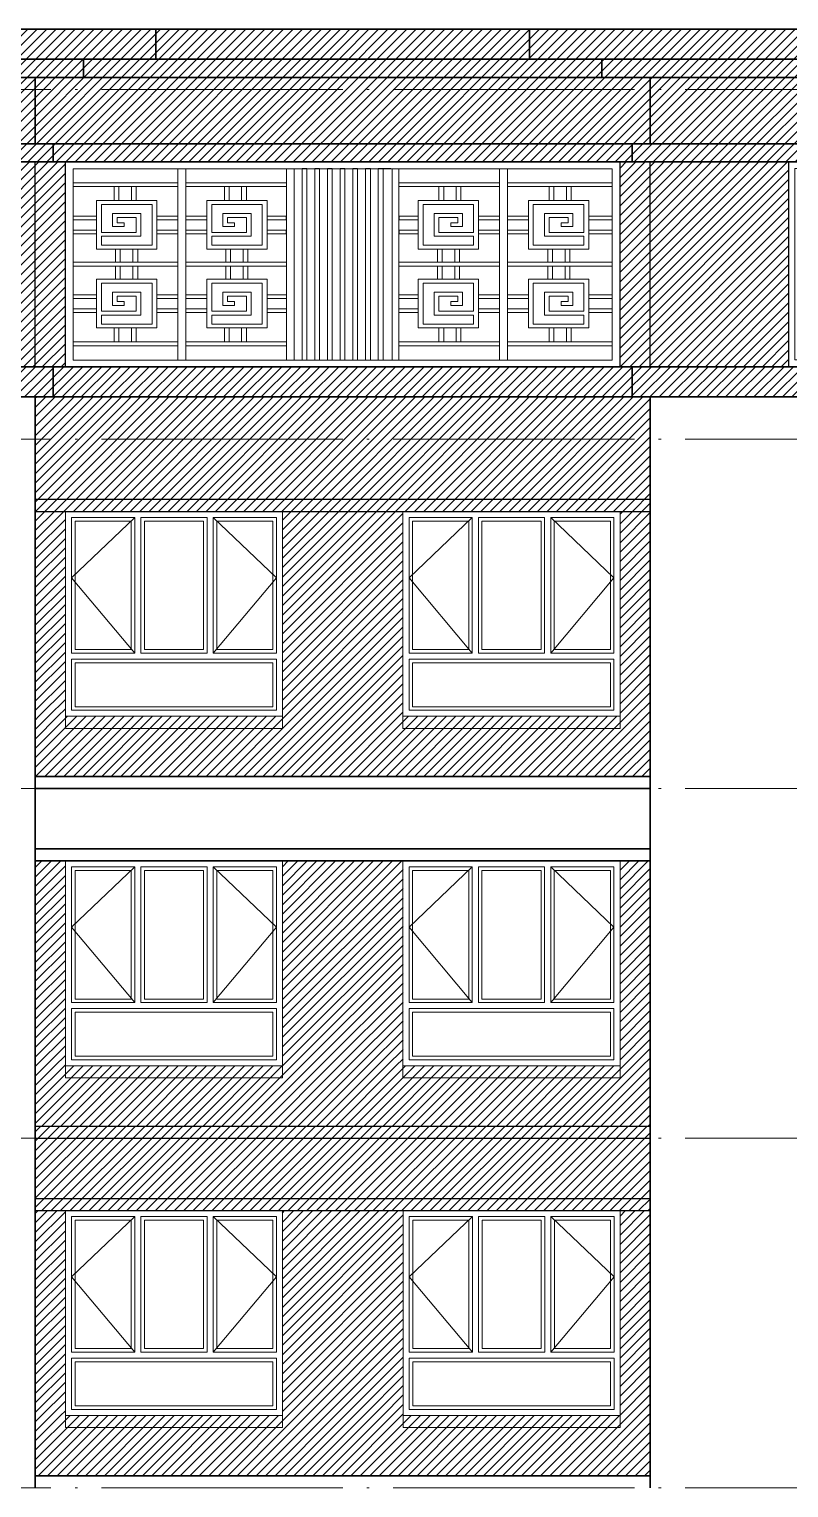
# Model space of a CAD drawing. Extents: x -518115 to 1124316, y -209821 to 1628073.
# Drawn here: x 850317 to 856617, y 137949 to 150049 of the extents above; entities that cross this region are included whole.
import ezdxf

# ---------------------------------------------------------------- set-up
doc = ezdxf.new("R2010")
doc.units = 0
doc.header["$LTSCALE"] = 1000
doc.header["$MEASUREMENT"] = 0
doc.linetypes.add('DOTE', pattern=[2.42, 2, -0.2, 0.02, -0.2])
doc.layers.add('3-剖面填充（细）', color=250, linetype='Continuous')
for name, color, linetype, lineweight in [('DOTE', 19, 'DOTE', 9), ('WINDOW', 144, 'Continuous', 15), ('立面-中轮廓线', 213, 'Continuous', 35), ('立面-普通轮廓', 7, 'Continuous', 18), ('立面-窗开启线', 250, 'Continuous', 13)]:
    doc.layers.add(name, color=color, linetype=linetype, lineweight=lineweight)
pattern_1 = [(45, (426650, 102372.64), (-39.2886205, 39.2886205), [])]
pattern_2 = [(45, (406900, 103772.64), (-39.2886205, 39.2886205), [])]
pattern_3 = [(45, (407300, 91072.64), (-39.2886205, 39.2886205), [])]
pattern_4 = [(45, (407300, 93972.64), (-39.2886205, 39.2886205), [])]
pattern_5 = [(45, (0, 0), (-39.2886205, 39.2886205), [])]

# ---------------------------------------------------------------- blocks, each defined once
blk = doc.blocks.new('A$C2CC04333')
at = {"layer": '立面-窗开启线', "color": 36, "ltscale": 0.5, "true_color": 0x88471b}
for p, q in [((0, -1700), (0, 0)), ((0, 0), (4650, 0)), ((4599, -57), (51, -57)), ((51, -57), (51, -1643)), ((91, -1643), (91, -57)), ((142, -57), (142, -1643)), ((173, -1643), (173, -57)), ((224, -57), (224, -1643)), ((255, -1643), (255, -57)), ((306, -57), (306, -1643)), ((337, -1643), (337, -57)), ((388, -57), (388, -1643)), ((419, -1643), (419, -57)), ((470, -57), (470, -1643)), ((501, -1643), (501, -57)), ((552, -57), (552, -1643)), ((598, -57), (598, -1643)), ((650, -1643), (650, -57)), ((1264, -112), (650, -112)), ((1264, -57), (1264, -1641)), ((1316, -1641), (1316, -57)), ((1930, -112), (1316, -112)), ((1930, -57), (1930, -1643)), ((1982, -1643), (1982, -57)), ((2047, -57), (2047, -1643)), ((2078, -1643), (2078, -57)), ((2129, -57), (2129, -1643)), ((2160, -1643), (2160, -57)), ((2210, -57), (2210, -1643)), ((2242, -1643), (2242, -57)), ((2292, -57), (2292, -1643)), ((2324, -1643), (2324, -57)), ((2374, -57), (2374, -1643)), ((2406, -1643), (2406, -57)), ((2456, -57), (2456, -1643)), ((2488, -1643), (2488, -57)), ((2538, -57), (2538, -1643)), ((2570, -1643), (2570, -57)), ((2620, -57), (2620, -1643)), ((2652, -1643), (2652, -57)), ((2718, -57), (2718, -1643)), ((2770, -1643), (2770, -57)), ((3384, -112), (2770, -112)), ((3384, -57), (3384, -1641)), ((3436, -1641), (3436, -57)), ((4050, -112), (3436, -112)), ((4050, -57), (4050, -1643)), ((4098, -57), (4098, -1643)), ((4149, -1643), (4149, -57)), ((4180, -57), (4180, -1643)), ((4231, -1643), (4231, -57)), ((4262, -57), (4262, -1643)), ((4313, -1643), (4313, -57)), ((4344, -57), (4344, -1643)), ((4395, -1643), (4395, -57)), ((4426, -57), (4426, -1643)), ((4477, -1643), (4477, -57)), ((4508, -57), (4508, -1643)), ((4559, -1643), (4559, -57)), ((4599, -57), (4599, -1643)), ((4650, -1700), (4650, 0)), ((650, -146), (1264, -146)), ((876, -271), (876, -146)), ((907, -146), (907, -271)), ((988, -271), (988, -146)), ((1018, -146), (1018, -271)), ((1316, -146), (1930, -146)), ((1540, -271), (1540, -146)), ((1571, -146), (1571, -271)), ((1652, -271), (1652, -146)), ((1682, -146), (1682, -271)), ((2770, -146), (3384, -146)), ((2996, -271), (2996, -146)), ((3027, -146), (3027, -271)), ((3108, -271), (3108, -146)), ((3138, -146), (3138, -271)), ((3436, -146), (4050, -146)), ((3660, -271), (3660, -146)), ((3691, -146), (3691, -271)), ((3772, -271), (3772, -146)), ((3802, -146), (3802, -271)), ((1152, -271), (763, -271)), ((763, -271), (763, -704)), ((794, -555), (794, -306)), ((1121, -306), (794, -306)), ((1121, -669), (1121, -306)), ((1152, -704), (1152, -271)), ((1816, -271), (1427, -271)), ((1427, -271), (1427, -704)), ((1458, -555), (1458, -306)), ((1785, -306), (1458, -306)), ((1785, -669), (1785, -306)), ((1816, -704), (1816, -271)), ((3272, -271), (2883, -271)), ((2883, -271), (2883, -704)), ((2914, -555), (2914, -306)), ((3241, -306), (2914, -306)), ((3241, -669), (3241, -306)), ((3272, -704), (3272, -271)), ((3936, -271), (3547, -271)), ((3547, -271), (3547, -704)), ((3578, -555), (3578, -306)), ((3905, -306), (3578, -306)), ((3905, -669), (3905, -306)), ((3936, -704), (3936, -271)), ((763, -408), (650, -408)), ((650, -443), (763, -443)), ((1049, -386), (866, -386)), ((866, -503), (866, -386)), ((1018, -420), (896, -420)), ((896, -468), (896, -420)), ((941, -468), (896, -468)), ((941, -503), (941, -468)), ((1018, -555), (1018, -420)), ((1049, -589), (1049, -386)), ((1151, -443), (1151, -408)), ((1151, -408), (1264, -408)), ((1264, -443), (1151, -443)), ((1427, -408), (1316, -408)), ((1316, -443), (1427, -443)), ((1713, -386), (1530, -386)), ((1530, -503), (1530, -386)), ((1682, -420), (1560, -420)), ((1560, -468), (1560, -420)), ((1605, -468), (1560, -468)), ((1605, -503), (1605, -468)), ((1682, -555), (1682, -420)), ((1713, -589), (1713, -386)), ((1815, -443), (1815, -408)), ((1815, -408), (1928, -408)), ((1928, -443), (1815, -443)), ((1928, -408), (1928, -443)), ((2883, -408), (2770, -408)), ((2770, -443), (2883, -443)), ((3169, -386), (2986, -386)), ((2986, -503), (2986, -386)), ((3138, -420), (3016, -420)), ((3016, -468), (3016, -420)), ((3061, -468), (3016, -468)), ((3061, -503), (3061, -468)), ((3138, -555), (3138, -420)), ((3169, -589), (3169, -386)), ((3271, -443), (3271, -408)), ((3271, -408), (3384, -408)), ((3384, -443), (3271, -443)), ((3547, -408), (3436, -408)), ((3436, -443), (3547, -443)), ((3833, -386), (3650, -386)), ((3650, -503), (3650, -386)), ((3802, -420), (3680, -420)), ((3680, -468), (3680, -420)), ((3725, -468), (3680, -468)), ((3725, -503), (3725, -468)), ((3802, -555), (3802, -420)), ((3833, -589), (3833, -386)), ((3935, -443), (3935, -408)), ((3935, -408), (4048, -408)), ((4048, -443), (3935, -443)), ((4048, -408), (4048, -443)), ((763, -533), (650, -533)), ((650, -567), (763, -567)), ((1018, -555), (794, -555)), ((1049, -589), (794, -589)), ((794, -669), (794, -589)), ((941, -503), (866, -503)), ((1151, -567), (1151, -533)), ((1151, -533), (1264, -533)), ((1264, -567), (1151, -567)), ((1427, -533), (1316, -533)), ((1316, -567), (1427, -567)), ((1682, -555), (1458, -555)), ((1713, -589), (1458, -589)), ((1458, -669), (1458, -589)), ((1605, -503), (1530, -503)), ((1815, -567), (1815, -533)), ((1815, -533), (1928, -533)), ((1928, -567), (1815, -567)), ((1928, -533), (1928, -567)), ((2883, -533), (2770, -533)), ((2770, -567), (2883, -567)), ((3138, -555), (2914, -555)), ((3169, -589), (2914, -589)), ((2914, -669), (2914, -589)), ((3061, -503), (2986, -503)), ((3271, -567), (3271, -533)), ((3271, -533), (3384, -533)), ((3384, -567), (3271, -567)), ((3547, -533), (3436, -533)), ((3436, -567), (3547, -567)), ((3802, -555), (3578, -555)), ((3833, -589), (3578, -589)), ((3578, -669), (3578, -589)), ((3725, -503), (3650, -503)), ((3935, -567), (3935, -533)), ((3935, -533), (4048, -533)), ((4048, -567), (3935, -567)), ((4048, -533), (4048, -567)), ((763, -704), (1152, -704)), ((1121, -669), (794, -669)), ((885, -704), (885, -832)), ((915, -832), (915, -704)), ((997, -704), (997, -832)), ((1028, -832), (1028, -704)), ((1427, -704), (1816, -704)), ((1785, -669), (1458, -669)), ((1549, -704), (1549, -832)), ((1579, -832), (1579, -704)), ((1661, -704), (1661, -832)), ((1692, -832), (1692, -704)), ((2883, -704), (3272, -704)), ((3241, -669), (2914, -669)), ((3005, -704), (3005, -832)), ((3035, -832), (3035, -704)), ((3117, -704), (3117, -832)), ((3148, -832), (3148, -704)), ((3547, -704), (3936, -704)), ((3905, -669), (3578, -669)), ((3669, -704), (3669, -832)), ((3699, -832), (3699, -704)), ((3781, -704), (3781, -832)), ((3812, -832), (3812, -704)), ((1264, -832), (650, -832)), ((1930, -832), (1316, -832)), ((3384, -832), (2770, -832)), ((4050, -832), (3436, -832)), ((650, -864), (1264, -864)), ((885, -996), (885, -867)), ((915, -867), (915, -996)), ((997, -996), (997, -867)), ((1028, -867), (1028, -996)), ((1316, -864), (1930, -864)), ((1549, -996), (1549, -867)), ((1579, -867), (1579, -996)), ((1661, -996), (1661, -867)), ((1692, -867), (1692, -996)), ((2770, -864), (3384, -864)), ((3005, -996), (3005, -867)), ((3035, -867), (3035, -996)), ((3117, -996), (3117, -867)), ((3148, -867), (3148, -996)), ((3436, -864), (4050, -864)), ((3669, -996), (3669, -867)), ((3699, -867), (3699, -996)), ((3781, -996), (3781, -867)), ((3812, -867), (3812, -996)), ((1152, -996), (763, -996)), ((763, -996), (763, -1428)), ((794, -1279), (794, -1030)), ((1121, -1030), (794, -1030)), ((1121, -1394), (1121, -1030)), ((1152, -1428), (1152, -996)), ((1816, -996), (1427, -996)), ((1427, -996), (1427, -1428)), ((1458, -1279), (1458, -1030)), ((1785, -1030), (1458, -1030)), ((1785, -1394), (1785, -1030)), ((1816, -1428), (1816, -996)), ((3272, -996), (2883, -996)), ((2883, -996), (2883, -1428)), ((2914, -1279), (2914, -1030)), ((3241, -1030), (2914, -1030)), ((3241, -1394), (3241, -1030)), ((3272, -1428), (3272, -996)), ((3936, -996), (3547, -996)), ((3547, -996), (3547, -1428)), ((3578, -1279), (3578, -1030)), ((3905, -1030), (3578, -1030)), ((3905, -1394), (3905, -1030)), ((3936, -1428), (3936, -996)), ((650, -1132), (763, -1132)), ((763, -1166), (650, -1166)), ((1049, -1110), (866, -1110)), ((866, -1228), (866, -1110)), ((1018, -1145), (896, -1145)), ((896, -1193), (896, -1145)), ((941, -1193), (896, -1193)), ((941, -1228), (941, -1193)), ((1018, -1279), (1018, -1145)), ((1049, -1314), (1049, -1110)), ((1264, -1132), (1151, -1132)), ((1151, -1167), (1151, -1133)), ((1151, -1166), (1264, -1166)), ((1316, -1132), (1427, -1132)), ((1427, -1166), (1316, -1166)), ((1713, -1110), (1530, -1110)), ((1530, -1228), (1530, -1110)), ((1682, -1145), (1560, -1145)), ((1560, -1193), (1560, -1145)), ((1605, -1193), (1560, -1193)), ((1605, -1228), (1605, -1193)), ((1682, -1279), (1682, -1145)), ((1713, -1314), (1713, -1110)), ((1928, -1132), (1815, -1132)), ((1815, -1167), (1815, -1133)), ((1815, -1166), (1928, -1166)), ((1928, -1166), (1928, -1132)), ((2770, -1132), (2883, -1132)), ((2883, -1166), (2770, -1166)), ((3169, -1110), (2986, -1110)), ((2986, -1228), (2986, -1110)), ((3138, -1145), (3016, -1145)), ((3016, -1193), (3016, -1145)), ((3061, -1193), (3016, -1193)), ((3061, -1228), (3061, -1193)), ((3138, -1279), (3138, -1145)), ((3169, -1314), (3169, -1110)), ((3384, -1132), (3271, -1132)), ((3271, -1167), (3271, -1133)), ((3271, -1166), (3384, -1166)), ((3436, -1132), (3547, -1132)), ((3547, -1166), (3436, -1166)), ((3833, -1110), (3650, -1110)), ((3650, -1228), (3650, -1110)), ((3802, -1145), (3680, -1145)), ((3680, -1193), (3680, -1145)), ((3725, -1193), (3680, -1193)), ((3725, -1228), (3725, -1193)), ((3802, -1279), (3802, -1145)), ((3833, -1314), (3833, -1110)), ((4048, -1132), (3935, -1132)), ((3935, -1167), (3935, -1133)), ((3935, -1166), (4048, -1166)), ((4048, -1166), (4048, -1132)), ((650, -1257), (763, -1257)), ((763, -1291), (650, -1291)), ((1018, -1279), (794, -1279)), ((1049, -1314), (794, -1314)), ((794, -1394), (794, -1314)), ((941, -1228), (866, -1228)), ((1264, -1257), (1151, -1257)), ((1151, -1292), (1151, -1258)), ((1151, -1291), (1264, -1291)), ((1316, -1257), (1427, -1257)), ((1427, -1291), (1316, -1291)), ((1682, -1279), (1458, -1279)), ((1713, -1314), (1458, -1314)), ((1458, -1394), (1458, -1314)), ((1605, -1228), (1530, -1228)), ((1928, -1257), (1815, -1257)), ((1815, -1292), (1815, -1258)), ((1815, -1291), (1928, -1291)), ((1928, -1291), (1928, -1257)), ((2770, -1257), (2883, -1257)), ((2883, -1291), (2770, -1291)), ((3138, -1279), (2914, -1279)), ((3169, -1314), (2914, -1314)), ((2914, -1394), (2914, -1314)), ((3061, -1228), (2986, -1228)), ((3384, -1257), (3271, -1257)), ((3271, -1292), (3271, -1258)), ((3271, -1291), (3384, -1291)), ((3436, -1257), (3547, -1257)), ((3547, -1291), (3436, -1291)), ((3802, -1279), (3578, -1279)), ((3833, -1314), (3578, -1314)), ((3578, -1394), (3578, -1314)), ((3725, -1228), (3650, -1228)), ((4048, -1257), (3935, -1257)), ((3935, -1292), (3935, -1258)), ((3935, -1291), (4048, -1291)), ((4048, -1291), (4048, -1257)), ((763, -1428), (1152, -1428)), ((1121, -1394), (794, -1394)), ((876, -1428), (876, -1554)), ((907, -1554), (907, -1428)), ((988, -1428), (988, -1554)), ((1018, -1554), (1018, -1428)), ((1427, -1428), (1816, -1428)), ((1785, -1394), (1458, -1394)), ((1540, -1428), (1540, -1554)), ((1571, -1554), (1571, -1428)), ((1652, -1428), (1652, -1554)), ((1682, -1554), (1682, -1428)), ((2883, -1428), (3272, -1428)), ((3241, -1394), (2914, -1394)), ((2996, -1428), (2996, -1554)), ((3027, -1554), (3027, -1428)), ((3108, -1428), (3108, -1554)), ((3138, -1554), (3138, -1428)), ((3547, -1428), (3936, -1428)), ((3905, -1394), (3578, -1394)), ((3660, -1428), (3660, -1554)), ((3691, -1554), (3691, -1428)), ((3772, -1428), (3772, -1554)), ((3802, -1554), (3802, -1428)), ((650, -1554), (1264, -1554)), ((1316, -1554), (1930, -1554)), ((2770, -1554), (3384, -1554)), ((3436, -1554), (4050, -1554)), ((4599, -1643), (51, -1643)), ((1264, -1588), (650, -1588)), ((1930, -1588), (1316, -1588)), ((3384, -1588), (2770, -1588)), ((4050, -1588), (3436, -1588)), ((0, -1700), (4650, -1700))]:
    blk.add_line(p, q, dxfattribs=at)
blk = doc.blocks.new('FDSFSCSD')
blk.add_blockref('A$C2CC04333', (398255, 57876))
blk = doc.blocks.new('A$C6BC36758')
at = {"layer": 'WINDOW'}
for points in [[(-1750, 1650), (-1225, 1650), (-1225, 525), (-1750, 525)], [(-1175, 1650), (-625, 1650), (-625, 525), (-1175, 525)], [(-50, 1650), (-575, 1650), (-575, 525), (-50, 525)], [(-1750, 475), (-50, 475), (-50, 50), (-1750, 50)]]:
    blk.add_lwpolyline(points, close=True, dxfattribs=at)
at = {"layer": 'WINDOW', "color": 250}
for points in [[(-1720, 1620), (-1255, 1620), (-1255, 555), (-1720, 555)], [(-1145, 1620), (-655, 1620), (-655, 555), (-1145, 555)], [(-80, 1620), (-545, 1620), (-545, 555), (-80, 555)], [(-1720, 445), (-80, 445), (-80, 80), (-1720, 80)]]:
    blk.add_lwpolyline(points, close=True, dxfattribs=at)
at = {"layer": '立面-普通轮廓'}
blk.add_lwpolyline([(-1800, 1700), (0, 1700), (0, 0), (-1800, 0)], close=True, dxfattribs=at)
at = {"layer": '立面-窗开启线', "color": 251, "ltscale": 0.5, "true_color": 0x636466}
for points in [[(-1225, 1650), (-1750, 1150), (-1225, 525)], [(-575, 1650), (-50, 1150), (-575, 525)]]:
    blk.add_lwpolyline(points, dxfattribs=at)
blk = doc.blocks.new('GHFHTFHFTHF')
at = {"layer": '3-剖面填充（细）'}
h = blk.add_hatch(dxfattribs=at)
h.set_pattern_fill('ANSI31', color=256, scale=35)
h.set_pattern_definition(pattern_5)
h.paths.add_polyline_path([(443067, 44576), (443317, 44576), (443317, 46276), (443067, 46276)])
h = blk.add_hatch(dxfattribs=at)
h.set_pattern_fill('ANSI31', color=256, scale=35)
h.set_pattern_definition(pattern_5)
h.paths.add_polyline_path([(445117, 44576), (446117, 44576), (446117, 46276), (445117, 46276)])
h = blk.add_hatch(dxfattribs=at)
h.set_pattern_fill('ANSI31', color=256, scale=35)
h.set_pattern_definition(pattern_5)
h.paths.add_polyline_path([(447917, 44576), (448167, 44576), (448167, 46276), (447917, 46276)])
h = blk.add_hatch(dxfattribs=at)
h.set_pattern_fill('ANSI31', color=256, scale=35)
h.set_pattern_definition(pattern_5)
h.paths.add_polyline_path([(443067, 44076), (448167, 44076), (448167, 44576), (443067, 44576)])
blk = doc.blocks.new('GDGTFHFHFGHB')
at = {"layer": '立面-中轮廓线'}
for p, q in [((443067, 38176), (443067, 35276)), ((448167, 38176), (448167, 35276))]:
    blk.add_line(p, q, dxfattribs=at)
at = {"layer": '立面-普通轮廓'}
for points in [[(445117, 35776), (445117, 35876), (443317, 35876), (443317, 35776), (445117, 35776)], [(446117, 35776), (446117, 35876), (447917, 35876), (447917, 35776), (446117, 35776)]]:
    blk.add_lwpolyline(points, dxfattribs=at)
for p in [(445117, 35876), (447917, 35876)]:
    blk.add_blockref('A$C6BC36758', p)
blk = doc.blocks.new('A$C3DBF46E0')
at = {"layer": '立面-窗开启线', "color": 36, "ltscale": 0.5, "true_color": 0x88471b}
for p, q in [((250, 0), (4850, 0)), ((250, -1700), (250, 0)), ((4850, -1700), (4850, 0)), ((315, -1647), (315, -58)), ((315, -58), (4785, -58)), ((1184, -58), (1184, -1647)), ((1250, -1647), (1250, -58)), ((2083, -58), (2083, -1647)), ((2149, -1647), (2149, -58)), ((2253, -57), (2213, -57)), ((2213, -57), (2213, -1647)), ((2253, -1647), (2253, -57)), ((2358, -57), (2318, -57)), ((2318, -57), (2318, -1647)), ((2358, -1647), (2358, -57)), ((2464, -57), (2424, -57)), ((2424, -57), (2424, -1647)), ((2464, -1647), (2464, -57)), ((2569, -57), (2529, -57)), ((2529, -57), (2529, -1647)), ((2569, -1647), (2569, -57)), ((2674, -57), (2634, -57)), ((2634, -57), (2634, -1647)), ((2674, -1647), (2674, -57)), ((2780, -57), (2740, -57)), ((2740, -57), (2740, -1647)), ((2780, -1647), (2780, -57)), ((2885, -57), (2845, -57)), ((2845, -57), (2845, -1647)), ((2895, -57), (2855, -57)), ((2885, -1647), (2885, -57)), ((2890, -57), (2950, -57)), ((2959, -58), (2959, -1647)), ((3017, -58), (3017, -1647)), ((3850, -1647), (3850, -58)), ((3916, -58), (3916, -1647)), ((4785, -1647), (4785, -58)), ((1184, -174), (315, -174)), ((315, -206), (1184, -206)), ((655, -322), (655, -206)), ((694, -206), (694, -322)), ((798, -322), (798, -206)), ((837, -206), (837, -322)), ((2083, -174), (1250, -174)), ((1250, -206), (2083, -206)), ((1570, -322), (1570, -206)), ((1609, -206), (1609, -322)), ((1712, -322), (1712, -206)), ((1752, -206), (1752, -322)), ((3017, -174), (3850, -174)), ((3850, -206), (3017, -206)), ((3348, -206), (3348, -322)), ((3388, -322), (3388, -206)), ((3491, -206), (3491, -322)), ((3530, -322), (3530, -206)), ((3916, -174), (4785, -174)), ((4785, -206), (3916, -206)), ((4263, -206), (4263, -322)), ((4302, -322), (4302, -206)), ((4406, -206), (4406, -322)), ((4445, -322), (4445, -206)), ((1009, -322), (509, -322)), ((509, -322), (509, -725)), ((549, -586), (549, -354)), ((969, -354), (549, -354)), ((969, -693), (969, -354)), ((1009, -725), (1009, -322)), ((1924, -322), (1424, -322)), ((1424, -322), (1424, -725)), ((1464, -586), (1464, -354)), ((1883, -354), (1464, -354)), ((1883, -693), (1883, -354)), ((1924, -725), (1924, -322)), ((3176, -322), (3676, -322)), ((3176, -725), (3176, -322)), ((3217, -354), (3636, -354)), ((3217, -693), (3217, -354)), ((3636, -586), (3636, -354)), ((3676, -322), (3676, -725)), ((4091, -322), (4591, -322)), ((4091, -725), (4091, -322)), ((4131, -354), (4551, -354)), ((4131, -693), (4131, -354)), ((4551, -586), (4551, -354)), ((4591, -322), (4591, -725)), ((509, -450), (315, -450)), ((315, -482), (509, -482)), ((876, -429), (642, -429)), ((642, -538), (642, -429)), ((837, -461), (680, -461)), ((680, -506), (680, -461)), ((837, -586), (837, -461)), ((876, -618), (876, -429)), ((1008, -482), (1008, -450)), ((1008, -450), (1184, -450)), ((1184, -482), (1008, -482)), ((1424, -450), (1250, -450)), ((1250, -482), (1424, -482)), ((1791, -429), (1556, -429)), ((1556, -538), (1556, -429)), ((1752, -461), (1595, -461)), ((1595, -506), (1595, -461)), ((1752, -586), (1752, -461)), ((1791, -618), (1791, -429)), ((1923, -482), (1923, -450)), ((1923, -450), (2081, -450)), ((2081, -482), (1923, -482)), ((2081, -450), (2081, -482)), ((3019, -450), (3019, -482)), ((3177, -450), (3019, -450)), ((3019, -482), (3177, -482)), ((3177, -482), (3177, -450)), ((3309, -429), (3544, -429)), ((3309, -618), (3309, -429)), ((3348, -461), (3505, -461)), ((3348, -586), (3348, -461)), ((3505, -506), (3505, -461)), ((3544, -538), (3544, -429)), ((3676, -450), (3850, -450)), ((3850, -482), (3676, -482)), ((4092, -450), (3916, -450)), ((3916, -482), (4092, -482)), ((4092, -482), (4092, -450)), ((4224, -429), (4458, -429)), ((4224, -618), (4224, -429)), ((4263, -461), (4420, -461)), ((4263, -586), (4263, -461)), ((4420, -506), (4420, -461)), ((4458, -538), (4458, -429)), ((4591, -450), (4785, -450)), ((4785, -482), (4591, -482)), ((509, -566), (315, -566)), ((315, -598), (509, -598)), ((837, -586), (549, -586)), ((738, -538), (642, -538)), ((738, -506), (680, -506)), ((738, -538), (738, -506)), ((1008, -598), (1008, -566)), ((1008, -566), (1184, -566)), ((1184, -598), (1008, -598)), ((1424, -566), (1250, -566)), ((1250, -598), (1424, -598)), ((1752, -586), (1464, -586)), ((1653, -538), (1556, -538)), ((1653, -506), (1595, -506)), ((1653, -538), (1653, -506)), ((1923, -598), (1923, -566)), ((1923, -566), (2081, -566)), ((2081, -598), (1923, -598)), ((2081, -566), (2081, -598)), ((3019, -566), (3019, -598)), ((3177, -566), (3019, -566)), ((3019, -598), (3177, -598)), ((3177, -598), (3177, -566)), ((3348, -586), (3636, -586)), ((3447, -538), (3447, -506)), ((3447, -506), (3505, -506)), ((3447, -538), (3544, -538)), ((3676, -566), (3850, -566)), ((3850, -598), (3676, -598)), ((4092, -566), (3916, -566)), ((3916, -598), (4092, -598)), ((4092, -598), (4092, -566)), ((4263, -586), (4551, -586)), ((4362, -538), (4362, -506)), ((4362, -506), (4420, -506)), ((4362, -538), (4458, -538)), ((4591, -566), (4785, -566)), ((4785, -598), (4591, -598)), ((509, -725), (1009, -725)), ((876, -618), (549, -618)), ((549, -693), (549, -618)), ((969, -693), (549, -693)), ((665, -725), (665, -834)), ((705, -834), (705, -725)), ((810, -725), (810, -834)), ((850, -834), (850, -725)), ((1424, -725), (1924, -725)), ((1791, -618), (1464, -618)), ((1464, -693), (1464, -618)), ((1883, -693), (1464, -693)), ((1580, -725), (1580, -834)), ((1620, -834), (1620, -725)), ((1725, -725), (1725, -834)), ((1764, -834), (1764, -725)), ((3676, -725), (3176, -725)), ((3217, -693), (3636, -693)), ((3309, -618), (3636, -618)), ((3336, -834), (3336, -725)), ((3375, -725), (3375, -834)), ((3480, -834), (3480, -725)), ((3520, -725), (3520, -834)), ((3636, -693), (3636, -618)), ((4591, -725), (4091, -725)), ((4131, -693), (4551, -693)), ((4224, -618), (4551, -618)), ((4250, -834), (4250, -725)), ((4290, -725), (4290, -834)), ((4395, -834), (4395, -725)), ((4435, -725), (4435, -834)), ((4551, -693), (4551, -618)), ((1184, -834), (315, -834)), ((2083, -834), (1250, -834)), ((3017, -834), (3850, -834)), ((3916, -834), (4785, -834)), ((315, -866), (1184, -866)), ((665, -975), (665, -866)), ((705, -866), (705, -975)), ((810, -975), (810, -866)), ((850, -866), (850, -975)), ((1250, -866), (2083, -866)), ((1580, -975), (1580, -866)), ((1620, -866), (1620, -975)), ((1725, -975), (1725, -866)), ((1764, -866), (1764, -975)), ((3850, -866), (3017, -866)), ((3336, -866), (3336, -975)), ((3375, -975), (3375, -866)), ((3480, -866), (3480, -975)), ((3520, -975), (3520, -866)), ((4785, -866), (3916, -866)), ((4250, -866), (4250, -975)), ((4290, -975), (4290, -866)), ((4395, -866), (4395, -975)), ((4435, -975), (4435, -866)), ((1009, -975), (509, -975)), ((509, -975), (509, -1378)), ((549, -1239), (549, -1007)), ((969, -1007), (549, -1007)), ((876, -1082), (642, -1082)), ((642, -1191), (642, -1082)), ((876, -1271), (876, -1082)), ((969, -1346), (969, -1007)), ((1009, -1378), (1009, -975)), ((1924, -975), (1424, -975)), ((1424, -975), (1424, -1378)), ((1464, -1239), (1464, -1007)), ((1883, -1007), (1464, -1007)), ((1791, -1082), (1556, -1082)), ((1556, -1191), (1556, -1082)), ((1791, -1271), (1791, -1082)), ((1883, -1346), (1883, -1007)), ((1924, -1378), (1924, -975)), ((3176, -975), (3676, -975)), ((3176, -1378), (3176, -975)), ((3217, -1007), (3636, -1007)), ((3217, -1346), (3217, -1007)), ((3309, -1082), (3544, -1082)), ((3309, -1271), (3309, -1082)), ((3544, -1191), (3544, -1082)), ((3636, -1239), (3636, -1007)), ((3676, -975), (3676, -1378)), ((4091, -975), (4591, -975)), ((4091, -1378), (4091, -975)), ((4131, -1007), (4551, -1007)), ((4131, -1346), (4131, -1007)), ((4224, -1082), (4458, -1082)), ((4224, -1271), (4224, -1082)), ((4458, -1191), (4458, -1082)), ((4551, -1239), (4551, -1007)), ((4591, -975), (4591, -1378)), ((509, -1103), (315, -1103)), ((315, -1135), (509, -1135)), ((738, -1191), (642, -1191)), ((837, -1114), (680, -1114)), ((680, -1159), (680, -1114)), ((738, -1159), (680, -1159)), ((738, -1191), (738, -1159)), ((837, -1239), (837, -1114)), ((1008, -1135), (1008, -1103)), ((1008, -1103), (1184, -1103)), ((1184, -1135), (1008, -1135)), ((1424, -1103), (1250, -1103)), ((1250, -1135), (1424, -1135)), ((1653, -1191), (1556, -1191)), ((1752, -1114), (1595, -1114)), ((1595, -1159), (1595, -1114)), ((1653, -1159), (1595, -1159)), ((1653, -1191), (1653, -1159)), ((1752, -1239), (1752, -1114)), ((1923, -1135), (1923, -1103)), ((1923, -1103), (2081, -1103)), ((2081, -1135), (1923, -1135)), ((3177, -1103), (3019, -1103)), ((3019, -1135), (3177, -1135)), ((3177, -1135), (3177, -1103)), ((3348, -1114), (3505, -1114)), ((3348, -1239), (3348, -1114)), ((3447, -1191), (3447, -1159)), ((3447, -1159), (3505, -1159)), ((3447, -1191), (3544, -1191)), ((3505, -1159), (3505, -1114)), ((3676, -1103), (3850, -1103)), ((3850, -1135), (3676, -1135)), ((4092, -1103), (3916, -1103)), ((3916, -1135), (4092, -1135)), ((4092, -1135), (4092, -1103)), ((4263, -1114), (4420, -1114)), ((4263, -1239), (4263, -1114)), ((4362, -1191), (4362, -1159)), ((4362, -1159), (4420, -1159)), ((4362, -1191), (4458, -1191)), ((4420, -1159), (4420, -1114)), ((4591, -1103), (4785, -1103)), ((4785, -1135), (4591, -1135)), ((509, -1219), (315, -1219)), ((315, -1251), (509, -1251)), ((837, -1239), (549, -1239)), ((876, -1271), (549, -1271)), ((549, -1346), (549, -1271)), ((1008, -1251), (1008, -1219)), ((1008, -1219), (1184, -1219)), ((1184, -1251), (1008, -1251)), ((1424, -1219), (1250, -1219)), ((1250, -1251), (1424, -1251)), ((1752, -1239), (1464, -1239)), ((1791, -1271), (1464, -1271)), ((1464, -1346), (1464, -1271)), ((1923, -1251), (1923, -1219)), ((1923, -1219), (2081, -1219)), ((2081, -1251), (1923, -1251)), ((3177, -1219), (3019, -1219)), ((3019, -1251), (3177, -1251)), ((3177, -1251), (3177, -1219)), ((3309, -1271), (3636, -1271)), ((3348, -1239), (3636, -1239)), ((3636, -1346), (3636, -1271)), ((3676, -1219), (3850, -1219)), ((3850, -1251), (3676, -1251)), ((4092, -1219), (3916, -1219)), ((3916, -1251), (4092, -1251)), ((4092, -1251), (4092, -1219)), ((4224, -1271), (4551, -1271)), ((4263, -1239), (4551, -1239)), ((4551, -1346), (4551, -1271)), ((4591, -1219), (4785, -1219)), ((4785, -1251), (4591, -1251)), ((509, -1378), (1009, -1378)), ((969, -1346), (549, -1346)), ((655, -1378), (655, -1494)), ((694, -1494), (694, -1378)), ((798, -1378), (798, -1494)), ((837, -1494), (837, -1378)), ((1424, -1378), (1924, -1378)), ((1883, -1346), (1464, -1346)), ((1570, -1378), (1570, -1494)), ((1609, -1494), (1609, -1378)), ((1712, -1378), (1712, -1494)), ((1752, -1494), (1752, -1378)), ((3676, -1378), (3176, -1378)), ((3217, -1346), (3636, -1346)), ((3348, -1494), (3348, -1378)), ((3388, -1378), (3388, -1494)), ((3491, -1494), (3491, -1378)), ((3530, -1378), (3530, -1494)), ((4591, -1378), (4091, -1378)), ((4131, -1346), (4551, -1346)), ((4263, -1494), (4263, -1378)), ((4302, -1378), (4302, -1494)), ((4406, -1494), (4406, -1378)), ((4445, -1378), (4445, -1494)), ((315, -1494), (1184, -1494)), ((1184, -1526), (315, -1526)), ((1250, -1494), (2083, -1494)), ((2083, -1526), (1250, -1526)), ((3850, -1494), (3017, -1494)), ((3017, -1526), (3850, -1526)), ((4785, -1494), (3916, -1494)), ((3916, -1526), (4785, -1526)), ((4785, -1647), (315, -1647)), ((250, -1700), (4850, -1700))]:
    blk.add_line(p, q, dxfattribs=at)

msp = doc.modelspace()

# ---------------------------------------------------------------- hatches: boundary and pattern name
at = {"layer": '3-剖面填充（细）'}
h = msp.add_hatch(dxfattribs=at)
h.set_pattern_fill('ANSI31', color=256, scale=35)
h.set_pattern_definition(pattern_2)
h.paths.add_polyline_path([(852916.6, 148948.6), (852916.6, 150048.6), (829466.6, 150048.6), (829466.6, 149798.6), (830066.6, 149798.6), (830066.6, 149648.6), (830466.6, 149648.6), (830466.6, 149098.6), (830316.6, 149098.6), (830316.6, 148948.6)])
h = msp.add_hatch(dxfattribs=at)
h.set_pattern_fill('ANSI31', color=256, scale=35)
h.set_pattern_definition(pattern_2)
h.paths.add_polyline_path([(852916.6, 148948.6), (852916.6, 150048.6), (876366.6, 150048.6), (876366.6, 149798.6), (875766.6, 149798.6), (875766.6, 149648.6), (875366.6, 149648.6), (875366.6, 149098.6), (875516.6, 149098.6), (875516.6, 148948.6)])
h = msp.add_hatch(dxfattribs=at)
h.set_pattern_fill('ANSI31', color=256, scale=35)
h.set_pattern_definition(pattern_1)
edge = h.paths.add_edge_path()
edge.add_line((850610.2, 148948.6), (849216.6, 148948.6))
edge.add_line((849216.6, 148948.6), (849216.6, 147248.6))
edge.add_line((849216.6, 147248.6), (850616.6, 147248.6))
edge.add_line((850616.6, 147248.6), (850616.6, 148948.6))
h = msp.add_hatch(dxfattribs=at)
h.set_pattern_fill('ANSI31', color=256, scale=35)
h.set_pattern_definition(pattern_1)
h.paths.add_polyline_path([(855216.6, 147248.6), (855216.6, 148948.6), (856616.6, 148948.6), (856616.6, 147248.6)])
h = msp.add_hatch(dxfattribs=at)
h.set_pattern_fill('ANSI31', color=256, scale=35)
h.set_pattern_definition([(45, (407750, 100972.64), (-39.2886205, 39.2886205), [])])
h.paths.add_polyline_path([(830316.6, 146998.6), (875516.6, 146998.6), (875516.6, 147248.6), (830316.6, 147248.6)])
h = msp.add_hatch(dxfattribs=at)
h.set_pattern_fill('ANSI31', color=256, scale=35)
h.set_pattern_definition(pattern_3)
h.paths.add_polyline_path([(850366.6, 146048.6), (855466.6, 146048.6), (855466.6, 146998.6), (850366.6, 146998.6)])
h = msp.add_hatch(dxfattribs=at)
h.set_pattern_fill('ANSI31', color=256, scale=35)
h.set_pattern_definition(pattern_3)
h.paths.add_polyline_path([(850366.6, 144348.6), (850616.6, 144348.6), (850616.6, 146048.6), (850366.6, 146048.6)])
h = msp.add_hatch(dxfattribs=at)
h.set_pattern_fill('ANSI31', color=256, scale=35)
h.set_pattern_definition(pattern_3)
h.paths.add_polyline_path([(852416.6, 144348.6), (853416.6, 144348.6), (853416.6, 146048.6), (852416.6, 146048.6)])
h = msp.add_hatch(dxfattribs=at)
h.set_pattern_fill('ANSI31', color=256, scale=35)
h.set_pattern_definition(pattern_3)
h.paths.add_polyline_path([(855216.6, 144348.6), (855466.6, 144348.6), (855466.6, 146048.6), (855216.6, 146048.6)])
h = msp.add_hatch(dxfattribs=at)
h.set_pattern_fill('ANSI31', color=256, scale=35)
h.set_pattern_definition(pattern_3)
h.paths.add_polyline_path([(850366.6, 143848.6), (855466.6, 143848.6), (855466.6, 144348.6), (850366.6, 144348.6)])
h = msp.add_hatch(dxfattribs=at)
h.set_pattern_fill('ANSI31', color=256, scale=35)
h.set_pattern_definition([(45, (407300, 105572.64), (-39.2886205, 39.2886205), [])])
h.paths.add_polyline_path([(850366.6, 140248.6), (855466.6, 140248.6), (855466.6, 140948.6), (850366.6, 140948.6)])
h = msp.add_hatch(dxfattribs=at)
h.set_pattern_fill('ANSI31', color=256, scale=35)
h.set_pattern_definition(pattern_4)
h.paths.add_polyline_path([(850366.6, 138548.6), (850616.6, 138548.6), (850616.6, 140248.6), (850366.6, 140248.6)])
h = msp.add_hatch(dxfattribs=at)
h.set_pattern_fill('ANSI31', color=256, scale=35)
h.set_pattern_definition(pattern_4)
h.paths.add_polyline_path([(852416.6, 138548.6), (853416.6, 138548.6), (853416.6, 140248.6), (852416.6, 140248.6)])
h = msp.add_hatch(dxfattribs=at)
h.set_pattern_fill('ANSI31', color=256, scale=35)
h.set_pattern_definition(pattern_4)
h.paths.add_polyline_path([(855216.6, 138548.6), (855466.6, 138548.6), (855466.6, 140248.6), (855216.6, 140248.6)])
h = msp.add_hatch(dxfattribs=at)
h.set_pattern_fill('ANSI31', color=256, scale=35)
h.set_pattern_definition(pattern_4)
h.paths.add_polyline_path([(850366.6, 138048.6), (855466.6, 138048.6), (855466.6, 138548.6), (850366.6, 138548.6)])

# ---------------------------------------------------------------- linework, layer by layer
at = {"color": 7}
for p, q in [((850366.6, 147248.6), (850366.6, 148948.6)), ((850616.6, 147248.6), (850616.6, 148948.6)), ((855216.6, 147248.6), (855216.6, 148948.6)), ((855466.6, 147248.6), (855466.6, 148948.6)), ((856616.6, 147248.6), (856616.6, 148948.6)), ((850366.6, 146148.6), (855466.6, 146148.6)), ((850366.6, 146048.6), (855466.6, 146048.6)), ((850366.6, 140948.6), (855466.6, 140948.6)), ((850366.6, 140848.6), (855466.6, 140848.6)), ((850366.6, 140348.6), (855466.6, 140348.6)), ((850366.6, 140248.6), (855466.6, 140248.6))]:
    msp.add_line(p, q, dxfattribs=at)
at = {"layer": 'DOTE', "linetype": 'DOTE'}
for p, q in [((826716.6, 149548.6), (879116.6, 149548.6)), ((826716.6, 146648.6), (879116.6, 146648.6)), ((826716.6, 143748.6), (879116.6, 143748.6)), ((826716.6, 140848.6), (879116.6, 140848.6)), ((826716.6, 137948.6), (879116.6, 137948.6))]:
    msp.add_line(p, q, dxfattribs=at)
at = {"layer": '立面-中轮廓线', "color": 2}
for p, q in [((830466.6, 150048.6), (852916.6, 150048.6)), ((875366.6, 150048.6), (852916.6, 150048.6)), ((830066.6, 149798.6), (852916.6, 149798.6)), ((875766.6, 149798.6), (852916.6, 149798.6)), ((830466.6, 149648.6), (852916.6, 149648.6)), ((875366.6, 149648.6), (852916.6, 149648.6)), ((830466.6, 149098.6), (852916.6, 149098.6)), ((875366.6, 149098.6), (852916.6, 149098.6)), ((830466.6, 148948.6), (852916.6, 148948.6)), ((875366.6, 148948.6), (852916.6, 148948.6)), ((830466.6, 147248.6), (852916.6, 147248.6)), ((875366.6, 147248.6), (852916.6, 147248.6)), ((830466.6, 146998.6), (852916.6, 146998.6)), ((875366.6, 146998.6), (852916.6, 146998.6))]:
    msp.add_line(p, q, dxfattribs=at)
at = {"layer": '立面-中轮廓线'}
for p, q in [((850366.6, 146998.6), (850366.6, 143748.6)), ((855466.6, 146998.6), (855466.6, 143748.6)), ((850366.6, 143848.6), (855466.6, 143848.6)), ((850366.6, 143748.6), (850366.6, 140848.6)), ((850366.6, 143748.6), (855466.6, 143748.6)), ((855466.6, 143748.6), (855466.6, 140848.6)), ((850366.6, 143248.6), (855466.6, 143248.6)), ((850366.6, 143148.6), (855466.6, 143148.6)), ((850366.6, 138048.6), (855466.6, 138048.6))]:
    msp.add_line(p, q, dxfattribs=at)
at = {"layer": '立面-中轮廓线', "color": 2}
for points in [[(850366.6, 150048.6), (851366.6, 150048.6), (851366.6, 149798.6), (850766.6, 149798.6), (850766.6, 149648.6), (850366.6, 149648.6), (850366.6, 149098.6), (850516.6, 149098.6), (850516.6, 148948.6), (850366.6, 148948.6)], [(855466.6, 150048.6), (854466.6, 150048.6), (854466.6, 149798.6), (855066.6, 149798.6), (855066.6, 149648.6), (855466.6, 149648.6), (855466.6, 149098.6), (855316.6, 149098.6), (855316.6, 148948.6), (855466.6, 148948.6)], [(850366.6, 147248.6), (850516.6, 147248.6), (850516.6, 146998.6), (850366.6, 146998.6)], [(855466.6, 147248.6), (855316.6, 147248.6), (855316.6, 146998.6), (855466.6, 146998.6)]]:
    msp.add_lwpolyline(points, dxfattribs=at)
at = {"layer": '立面-普通轮廓'}
for points in [[(852416.6, 144248.6), (852416.6, 144348.6), (850616.6, 144348.6), (850616.6, 144248.6), (852416.6, 144248.6)], [(853416.6, 144248.6), (853416.6, 144348.6), (855216.6, 144348.6), (855216.6, 144248.6), (853416.6, 144248.6)], [(852416.6, 141348.6), (852416.6, 141448.6), (850616.6, 141448.6), (850616.6, 141348.6), (852416.6, 141348.6)], [(853416.6, 141348.6), (853416.6, 141448.6), (855216.6, 141448.6), (855216.6, 141348.6), (853416.6, 141348.6)]]:
    msp.add_lwpolyline(points, dxfattribs=at)

# ---------------------------------------------------------------- block references
for name, p in [('A$C3DBF46E0', (850366.6, 148948.6)), ('FDSFSCSD', (458361.3, 91072.6)), ('A$C6BC36758', (852416.6, 144348.6)), ('A$C6BC36758', (855216.6, 144348.6)), ('GHFHTFHFTHF', (407300, 96872.6)), ('A$C6BC36758', (852416.6, 141448.6)), ('A$C6BC36758', (855216.6, 141448.6)), ('GDGTFHFHFGHB', (407300, 102672.6))]:
    msp.add_blockref(name, p)

doc.saveas('drawing.dxf')
